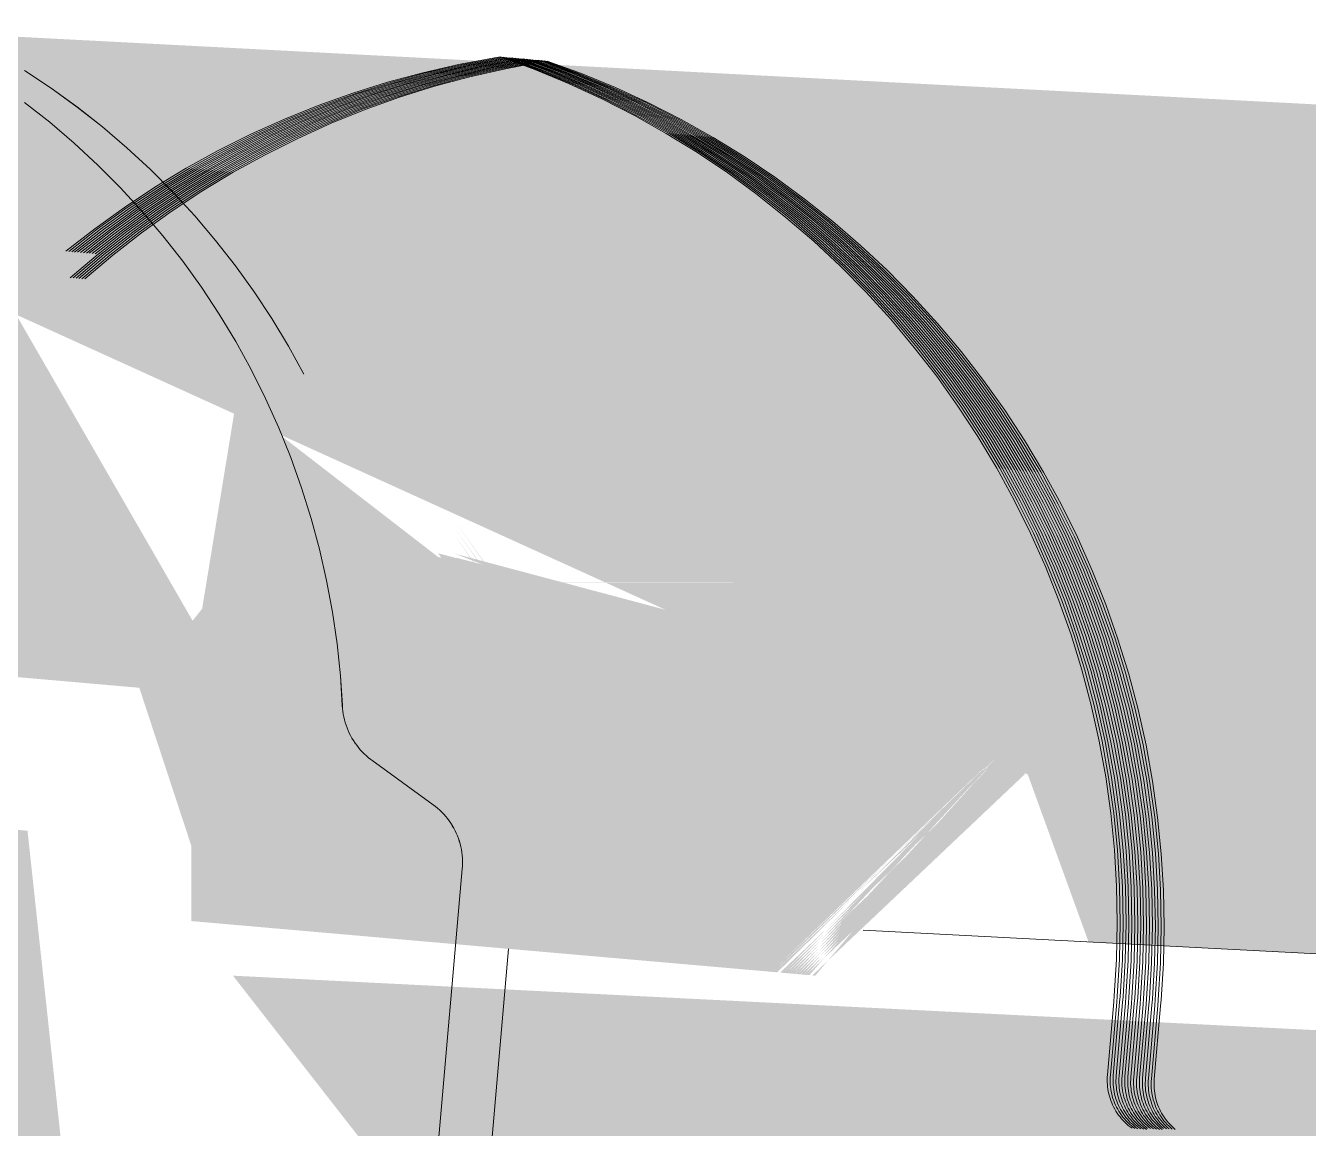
# Model space of a CAD drawing. Header units: metres. Extents: x -4613 to -4328, y -1 to 30.
# Drawn here: x -4548.60637 to -4548.58843, y 16.92278 to 16.9382 of the extents above; entities that cross this region are included whole.
import ezdxf

# ---------------------------------------------------------------- set-up
doc = ezdxf.new("R2010")
doc.units = ezdxf.units.M
for name, color, linetype, lineweight in [('A-GENM', 13, 'Continuous', 5), ('A-ROOF', 132, 'Continuous', 5), ('Q-SPCQ', 91, 'Continuous', 5)]:
    doc.layers.add(name, color=color, linetype=linetype, lineweight=lineweight)

# ---------------------------------------------------------------- blocks, each defined once
blk = doc.blocks.new('Static Line_Sayfa_Metal Deck_Pan Mount - Up to 15 _ pitch - Max 2 Users-1845874-SOUTH WEST')
at = {"layer": 'Q-SPCQ'}
for points in [[(-4548.603426, 16.928819), (-4548.606685, 16.934469), (-4548.612421, 16.936587), (-4548.613027, 16.929659), (-4548.606685, 16.929104)], [(-4548.595979, 16.924969), (-4548.592155, 16.928588), (-4548.600602, 16.930768), (-4548.603426, 16.932949), (-4548.603902, 16.930043), (-4548.604781, 16.928937), (-4548.604055, 16.926733), (-4548.604055, 16.925675), (-4548.599494, 16.925276)], [(-4548.595938, 16.924965), (-4548.592155, 16.928594), (-4548.600602, 16.930819), (-4548.600328, 16.930447), (-4548.593011, 16.927779), (-4548.595979, 16.924969)], [(-4548.595693, 16.924944), (-4548.592155, 16.928628), (-4548.600368, 16.930813), (-4548.598353, 16.930032), (-4548.592765, 16.927757), (-4548.595734, 16.924947)], [(-4548.595734, 16.924947), (-4548.592155, 16.928623), (-4548.600368, 16.930762), (-4548.598394, 16.930036), (-4548.592806, 16.927761), (-4548.595775, 16.924951)], [(-4548.595775, 16.924951), (-4548.592155, 16.928617), (-4548.600368, 16.930711), (-4548.598435, 16.930039), (-4548.592847, 16.927764), (-4548.595816, 16.924954)], [(-4548.592155, 16.928461), (-4548.600368, 16.93066), (-4548.598476, 16.930043), (-4548.592114, 16.9285)], [(-4548.595856, 16.924958), (-4548.592155, 16.928605), (-4548.600368, 16.930609), (-4548.600246, 16.930439), (-4548.592929, 16.927771), (-4548.595897, 16.924962)], [(-4548.595897, 16.924962), (-4548.592155, 16.9286), (-4548.600368, 16.930558), (-4548.600287, 16.930443), (-4548.59297, 16.927775), (-4548.595938, 16.924965)], [(-4548.595447, 16.924922), (-4548.592155, 16.928663), (-4548.592519, 16.927736), (-4548.595488, 16.924926)], [(-4548.595652, 16.92494), (-4548.592155, 16.928634), (-4548.592724, 16.927754), (-4548.595693, 16.924944)], [(-4548.595611, 16.924936), (-4548.592155, 16.92864), (-4548.592683, 16.92775), (-4548.595652, 16.92494)], [(-4548.59557, 16.924933), (-4548.592155, 16.928646), (-4548.592642, 16.927746), (-4548.595611, 16.924936)], [(-4548.595529, 16.924929), (-4548.592155, 16.928651), (-4548.592601, 16.927743), (-4548.59557, 16.924933)]]:
    blk.add_hatch(color=256, dxfattribs=at).paths.add_polyline_path(points)
h = blk.add_hatch(color=256, dxfattribs=at)
h.paths.add_polyline_path([(-4548.599753, 16.930416), (-4548.600368, 16.931273), (-4548.599764, 16.930416)])
h.paths.add_polyline_path([(-4548.595324, 16.924911), (-4548.592155, 16.92868), (-4548.592396, 16.927725), (-4548.595365, 16.924915)])
h = blk.add_hatch(color=256, dxfattribs=at)
h.paths.add_polyline_path([(-4548.599835, 16.930424), (-4548.600368, 16.931171), (-4548.599849, 16.930427)])
h.paths.add_polyline_path([(-4548.595406, 16.924919), (-4548.592155, 16.928669), (-4548.592478, 16.927732), (-4548.595447, 16.924922)])
h = blk.add_hatch(color=256, dxfattribs=at)
h.paths.add_polyline_path([(-4548.595488, 16.924926), (-4548.592155, 16.928657), (-4548.59256, 16.927739), (-4548.595529, 16.924929)])
h.paths.add_polyline_path([(-4548.599917, 16.930434), (-4548.600368, 16.931069), (-4548.599936, 16.930441)])
h = blk.add_hatch(color=256, dxfattribs=at)
h.paths.add_polyline_path([(-4548.60507, 16.915141), (-4548.606345, 16.926938), (-4548.608634, 16.927138), (-4548.607359, 16.915341), (-4548.606685, 16.915282)])
h.paths.add_polyline_path([(-4548.611476, 16.915701), (-4548.610923, 16.927339), (-4548.613213, 16.927539), (-4548.614227, 16.915942)])
for p, q in [((-4548.60067, 16.927302), (-4548.601529, 16.927926)), ((-4548.60067, 16.927302), (-4548.601529, 16.927926)), ((-4548.601277, 16.914809), (-4548.600262, 16.926406)), ((-4548.601276, 16.914809), (-4548.600262, 16.926406)), ((-4548.599892, 16.922134), (-4548.599617, 16.925287)), ((-4548.599892, 16.922134), (-4548.599616, 16.925287)), ((-4548.591237, 16.923523), (-4548.591148, 16.924546)), ((-4548.591196, 16.923519), (-4548.591107, 16.924542)), ((-4548.591155, 16.923516), (-4548.591066, 16.924539)), ((-4548.591114, 16.923512), (-4548.591025, 16.924535)), ((-4548.591073, 16.923508), (-4548.590984, 16.924532)), ((-4548.591032, 16.923505), (-4548.590943, 16.924528)), ((-4548.590991, 16.923501), (-4548.590902, 16.924524)), ((-4548.59095, 16.923498), (-4548.590861, 16.924521)), ((-4548.590909, 16.923494), (-4548.59082, 16.924517)), ((-4548.590868, 16.92349), (-4548.590779, 16.924514)), ((-4548.590827, 16.923487), (-4548.590738, 16.92451)), ((-4548.590786, 16.923483), (-4548.590697, 16.924507)), ((-4548.590745, 16.92348), (-4548.590656, 16.924503)), ((-4548.590704, 16.923476), (-4548.590615, 16.924499)), ((-4548.590663, 16.923473), (-4548.590574, 16.924496)), ((-4548.590622, 16.923469), (-4548.590533, 16.924492)), ((-4548.590581, 16.923465), (-4548.590492, 16.924489))]:
    blk.add_line(p, q, dxfattribs=at)
at = {"layer": 'Q-SPCQ', "flags": 128}
for points in [[(-4548.606386, 16.937124), (-4548.606033, 16.936846), (-4548.605692, 16.936554), (-4548.605362, 16.936249), (-4548.605045, 16.935931), (-4548.604741, 16.9356), (-4548.604451, 16.935258), (-4548.604174, 16.934904), (-4548.603912, 16.934539), (-4548.603664, 16.934164), (-4548.603432, 16.93378), (-4548.603215, 16.933387), (-4548.603015, 16.932985), (-4548.60283, 16.932575), (-4548.602662, 16.932159), (-4548.602511, 16.931736), (-4548.602376, 16.931307), (-4548.602259, 16.930874), (-4548.60216, 16.930436), (-4548.602078, 16.929994), (-4548.602014, 16.92955), (-4548.601967, 16.929103), (-4548.60194, 16.928689)], [(-4548.606386, 16.937124), (-4548.606034, 16.936846), (-4548.605692, 16.936554), (-4548.605363, 16.936249), (-4548.605046, 16.935931), (-4548.604742, 16.9356), (-4548.604451, 16.935258), (-4548.604174, 16.934904), (-4548.603912, 16.934539), (-4548.603665, 16.934164), (-4548.603432, 16.93378), (-4548.603216, 16.933387), (-4548.603015, 16.932985), (-4548.60283, 16.932575), (-4548.602662, 16.932159), (-4548.602511, 16.931736), (-4548.602377, 16.931307), (-4548.60226, 16.930874), (-4548.60216, 16.930436), (-4548.602078, 16.929994), (-4548.602014, 16.92955), (-4548.601968, 16.929103), (-4548.601941, 16.928689)], [(-4548.606386, 16.937572), (-4548.606012, 16.937323), (-4548.605649, 16.937059), (-4548.605296, 16.936782), (-4548.604954, 16.93649), (-4548.604625, 16.936184), (-4548.604308, 16.935866), (-4548.604004, 16.935536), (-4548.603713, 16.935193), (-4548.603437, 16.934839), (-4548.603174, 16.934475), (-4548.602927, 16.9341), (-4548.602695, 16.933715), (-4548.602478, 16.933322)], [(-4548.606386, 16.937572), (-4548.606012, 16.937323), (-4548.605648, 16.937059), (-4548.605295, 16.936782), (-4548.604954, 16.93649), (-4548.604624, 16.936184), (-4548.604307, 16.935866), (-4548.604003, 16.935536), (-4548.603713, 16.935193), (-4548.603436, 16.934839), (-4548.603174, 16.934475), (-4548.602927, 16.9341), (-4548.602694, 16.933715), (-4548.602478, 16.933322)], [(-4548.605809, 16.935043), (-4548.605405, 16.935358), (-4548.60499, 16.935657), (-4548.604563, 16.935939), (-4548.604125, 16.936204), (-4548.603676, 16.936451), (-4548.603219, 16.93668), (-4548.602752, 16.93689), (-4548.602277, 16.937082), (-4548.601795, 16.937254), (-4548.601307, 16.937407), (-4548.600813, 16.93754), (-4548.600314, 16.937654), (-4548.599811, 16.937747), (-4548.599729, 16.93776)], [(-4548.605768, 16.93504), (-4548.605364, 16.935355), (-4548.604949, 16.935654), (-4548.604522, 16.935936), (-4548.604084, 16.9362), (-4548.603635, 16.936447), (-4548.603178, 16.936676), (-4548.602711, 16.936886), (-4548.602236, 16.937078), (-4548.601754, 16.93725), (-4548.601266, 16.937403), (-4548.600772, 16.937537), (-4548.600273, 16.93765), (-4548.59977, 16.937744), (-4548.599688, 16.937757)], [(-4548.605748, 16.934673), (-4548.605358, 16.935004), (-4548.604954, 16.935319), (-4548.604539, 16.935618), (-4548.604112, 16.9359), (-4548.603674, 16.936164), (-4548.603225, 16.936411), (-4548.602768, 16.93664), (-4548.602301, 16.936851), (-4548.601826, 16.937042), (-4548.601345, 16.937214), (-4548.600856, 16.937367), (-4548.600362, 16.937501), (-4548.599863, 16.937614), (-4548.59936, 16.937708), (-4548.599278, 16.937721)], [(-4548.605727, 16.935036), (-4548.605323, 16.935351), (-4548.604908, 16.93565), (-4548.604481, 16.935932), (-4548.604043, 16.936197), (-4548.603594, 16.936444), (-4548.603137, 16.936673), (-4548.60267, 16.936883), (-4548.602195, 16.937074), (-4548.601713, 16.937247), (-4548.601225, 16.9374), (-4548.600731, 16.937533), (-4548.600232, 16.937647), (-4548.599729, 16.93774), (-4548.599647, 16.937753)], [(-4548.605707, 16.934669), (-4548.605317, 16.935), (-4548.604913, 16.935315), (-4548.604498, 16.935614), (-4548.604071, 16.935896), (-4548.603633, 16.936161), (-4548.603184, 16.936408), (-4548.602727, 16.936637), (-4548.60226, 16.936847), (-4548.601785, 16.937039), (-4548.601304, 16.937211), (-4548.600815, 16.937364), (-4548.600321, 16.937497), (-4548.599822, 16.937611), (-4548.599319, 16.937704), (-4548.599237, 16.937717)], [(-4548.605686, 16.935032), (-4548.605282, 16.935348), (-4548.604867, 16.935646), (-4548.60444, 16.935928), (-4548.604002, 16.936193), (-4548.603553, 16.93644), (-4548.603096, 16.936669), (-4548.602629, 16.936879), (-4548.602154, 16.937071), (-4548.601672, 16.937243), (-4548.601184, 16.937396), (-4548.60069, 16.937529), (-4548.600191, 16.937643), (-4548.599688, 16.937736), (-4548.599606, 16.93775)], [(-4548.605666, 16.934665), (-4548.605276, 16.934997), (-4548.604872, 16.935312), (-4548.604457, 16.935611), (-4548.60403, 16.935893), (-4548.603592, 16.936157), (-4548.603143, 16.936404), (-4548.602686, 16.936633), (-4548.602219, 16.936843), (-4548.601744, 16.937035), (-4548.601263, 16.937207), (-4548.600774, 16.93736), (-4548.60028, 16.937494), (-4548.599781, 16.937607), (-4548.599278, 16.9377), (-4548.599196, 16.937714)], [(-4548.605645, 16.935029), (-4548.605241, 16.935344), (-4548.604826, 16.935643), (-4548.604399, 16.935925), (-4548.603961, 16.93619), (-4548.603512, 16.936437), (-4548.603055, 16.936665), (-4548.602588, 16.936876), (-4548.602113, 16.937067), (-4548.601631, 16.93724), (-4548.601143, 16.937393), (-4548.600649, 16.937526), (-4548.60015, 16.937639), (-4548.599647, 16.937733), (-4548.599565, 16.937746)], [(-4548.605625, 16.934662), (-4548.605235, 16.934993), (-4548.604831, 16.935308), (-4548.604416, 16.935607), (-4548.603989, 16.935889), (-4548.603551, 16.936154), (-4548.603103, 16.936401), (-4548.602645, 16.936629), (-4548.602178, 16.93684), (-4548.601703, 16.937031), (-4548.601222, 16.937204), (-4548.600733, 16.937357), (-4548.600239, 16.93749), (-4548.59974, 16.937603), (-4548.599237, 16.937697), (-4548.599155, 16.93771)], [(-4548.605604, 16.935025), (-4548.6052, 16.93534), (-4548.604785, 16.935639), (-4548.604358, 16.935921), (-4548.60392, 16.936186), (-4548.603471, 16.936433), (-4548.603014, 16.936662), (-4548.602547, 16.936872), (-4548.602072, 16.937064), (-4548.60159, 16.937236), (-4548.601102, 16.937389), (-4548.600608, 16.937522), (-4548.600109, 16.937636), (-4548.599606, 16.937729), (-4548.599524, 16.937742)], [(-4548.605584, 16.934658), (-4548.605194, 16.934989), (-4548.60479, 16.935305), (-4548.604375, 16.935603), (-4548.603948, 16.935885), (-4548.60351, 16.93615), (-4548.603062, 16.936397), (-4548.602604, 16.936626), (-4548.602137, 16.936836), (-4548.601662, 16.937028), (-4548.601181, 16.9372), (-4548.600692, 16.937353), (-4548.600198, 16.937486), (-4548.599699, 16.9376), (-4548.599196, 16.937693), (-4548.599114, 16.937706)], [(-4548.605563, 16.935022), (-4548.605159, 16.935337), (-4548.604744, 16.935636), (-4548.604317, 16.935918), (-4548.603879, 16.936182), (-4548.60343, 16.936429), (-4548.602973, 16.936658), (-4548.602506, 16.936869), (-4548.602031, 16.93706), (-4548.601549, 16.937232), (-4548.601061, 16.937385), (-4548.600567, 16.937519), (-4548.600068, 16.937632), (-4548.599565, 16.937726), (-4548.599483, 16.937739)], [(-4548.605543, 16.934655), (-4548.605153, 16.934986), (-4548.604749, 16.935301), (-4548.604334, 16.9356), (-4548.603907, 16.935882), (-4548.603469, 16.936147), (-4548.603021, 16.936393), (-4548.602563, 16.936622), (-4548.602096, 16.936833), (-4548.601622, 16.937024), (-4548.60114, 16.937197), (-4548.600651, 16.93735), (-4548.600157, 16.937483), (-4548.599658, 16.937596), (-4548.599155, 16.93769), (-4548.599073, 16.937703)], [(-4548.605522, 16.935018), (-4548.605118, 16.935333), (-4548.604703, 16.935632), (-4548.604276, 16.935914), (-4548.603838, 16.936179), (-4548.603389, 16.936426), (-4548.602932, 16.936655), (-4548.602465, 16.936865), (-4548.60199, 16.937056), (-4548.601508, 16.937229), (-4548.60102, 16.937382), (-4548.600526, 16.937515), (-4548.600027, 16.937629), (-4548.599524, 16.937722), (-4548.599442, 16.937735)], [(-4548.605481, 16.935014), (-4548.605077, 16.93533), (-4548.604662, 16.935629), (-4548.604235, 16.935911), (-4548.603797, 16.936175), (-4548.603348, 16.936422), (-4548.602891, 16.936651), (-4548.602424, 16.936861), (-4548.601949, 16.937053), (-4548.601467, 16.937225), (-4548.600979, 16.937378), (-4548.600485, 16.937512), (-4548.599986, 16.937625), (-4548.599483, 16.937718), (-4548.599401, 16.937732)], [(-4548.60544, 16.935011), (-4548.605036, 16.935326), (-4548.604621, 16.935625), (-4548.604194, 16.935907), (-4548.603756, 16.936172), (-4548.603307, 16.936419), (-4548.60285, 16.936647), (-4548.602383, 16.936858), (-4548.601908, 16.937049), (-4548.601427, 16.937222), (-4548.600938, 16.937375), (-4548.600444, 16.937508), (-4548.599945, 16.937621), (-4548.599442, 16.937715), (-4548.59936, 16.937728)], [(-4548.605399, 16.935007), (-4548.604995, 16.935323), (-4548.60458, 16.935621), (-4548.604153, 16.935903), (-4548.603715, 16.936168), (-4548.603266, 16.936415), (-4548.602809, 16.936644), (-4548.602342, 16.936854), (-4548.601867, 16.937046), (-4548.601386, 16.937218), (-4548.600897, 16.937371), (-4548.600403, 16.937504), (-4548.599904, 16.937618), (-4548.599401, 16.937711), (-4548.599319, 16.937724)], [(-4548.599729, 16.93776), (-4548.599249, 16.937584), (-4548.598775, 16.937389), (-4548.598311, 16.937175), (-4548.597855, 16.936942), (-4548.597408, 16.936691), (-4548.596972, 16.936423), (-4548.596548, 16.936138), (-4548.596135, 16.935836), (-4548.595734, 16.935517), (-4548.595346, 16.935183), (-4548.594972, 16.934833), (-4548.594613, 16.934469), (-4548.594268, 16.934091), (-4548.593939, 16.933699), (-4548.593625, 16.933295), (-4548.593328, 16.932878), (-4548.593048, 16.93245), (-4548.592785, 16.93201), (-4548.59254, 16.931561), (-4548.592313, 16.931102), (-4548.592105, 16.930635), (-4548.591916, 16.930159), (-4548.591745, 16.929677), (-4548.591594, 16.929187), (-4548.591463, 16.928693), (-4548.591352, 16.928193), (-4548.591261, 16.92769), (-4548.59119, 16.927183), (-4548.591139, 16.926673), (-4548.591109, 16.926163), (-4548.591099, 16.925651), (-4548.59111, 16.925139), (-4548.591141, 16.924628), (-4548.591148, 16.924546)], [(-4548.599688, 16.937757), (-4548.599208, 16.93758), (-4548.598735, 16.937385), (-4548.59827, 16.937171), (-4548.597814, 16.936938), (-4548.597367, 16.936688), (-4548.596932, 16.93642), (-4548.596507, 16.936134), (-4548.596094, 16.935832), (-4548.595693, 16.935514), (-4548.595305, 16.935179), (-4548.594931, 16.93483), (-4548.594572, 16.934466), (-4548.594227, 16.934087), (-4548.593898, 16.933696), (-4548.593584, 16.933291), (-4548.593287, 16.932874), (-4548.593007, 16.932446), (-4548.592744, 16.932007), (-4548.592499, 16.931557), (-4548.592272, 16.931099), (-4548.592064, 16.930631), (-4548.591875, 16.930156), (-4548.591704, 16.929673), (-4548.591553, 16.929184), (-4548.591422, 16.928689), (-4548.591311, 16.92819), (-4548.59122, 16.927686), (-4548.591149, 16.927179), (-4548.591098, 16.92667), (-4548.591068, 16.926159), (-4548.591058, 16.925647), (-4548.591069, 16.925136), (-4548.5911, 16.924625), (-4548.591107, 16.924542)], [(-4548.599647, 16.937753), (-4548.599167, 16.937577), (-4548.598694, 16.937381), (-4548.598229, 16.937167), (-4548.597773, 16.936935), (-4548.597326, 16.936684), (-4548.596891, 16.936416), (-4548.596466, 16.936131), (-4548.596053, 16.935828), (-4548.595652, 16.93551), (-4548.595264, 16.935176), (-4548.59489, 16.934826), (-4548.594531, 16.934462), (-4548.594186, 16.934084), (-4548.593857, 16.933692), (-4548.593543, 16.933288), (-4548.593246, 16.932871), (-4548.592966, 16.932442), (-4548.592703, 16.932003), (-4548.592458, 16.931554), (-4548.592231, 16.931095), (-4548.592023, 16.930628), (-4548.591834, 16.930152), (-4548.591663, 16.929669), (-4548.591512, 16.92918), (-4548.591381, 16.928686), (-4548.59127, 16.928186), (-4548.591179, 16.927682), (-4548.591108, 16.927176), (-4548.591057, 16.926666), (-4548.591027, 16.926155), (-4548.591017, 16.925644), (-4548.591028, 16.925132), (-4548.591059, 16.924621), (-4548.591066, 16.924539)], [(-4548.599606, 16.93775), (-4548.599126, 16.937573), (-4548.598653, 16.937378), (-4548.598188, 16.937164), (-4548.597732, 16.936931), (-4548.597285, 16.936681), (-4548.59685, 16.936412), (-4548.596425, 16.936127), (-4548.596012, 16.935825), (-4548.595611, 16.935506), (-4548.595223, 16.935172), (-4548.594849, 16.934823), (-4548.59449, 16.934458), (-4548.594145, 16.93408), (-4548.593816, 16.933689), (-4548.593502, 16.933284), (-4548.593205, 16.932867), (-4548.592925, 16.932439), (-4548.592662, 16.932), (-4548.592417, 16.93155), (-4548.59219, 16.931091), (-4548.591982, 16.930624), (-4548.591793, 16.930148), (-4548.591622, 16.929666), (-4548.591471, 16.929177), (-4548.59134, 16.928682), (-4548.591229, 16.928182), (-4548.591138, 16.927679), (-4548.591067, 16.927172), (-4548.591016, 16.926663), (-4548.590986, 16.926152), (-4548.590976, 16.92564), (-4548.590987, 16.925128), (-4548.591018, 16.924617), (-4548.591025, 16.924535)], [(-4548.599565, 16.937746), (-4548.599085, 16.93757), (-4548.598612, 16.937374), (-4548.598147, 16.93716), (-4548.597691, 16.936928), (-4548.597244, 16.936677), (-4548.596809, 16.936409), (-4548.596384, 16.936123), (-4548.595971, 16.935821), (-4548.59557, 16.935503), (-4548.595182, 16.935169), (-4548.594808, 16.934819), (-4548.594449, 16.934455), (-4548.594104, 16.934077), (-4548.593775, 16.933685), (-4548.593461, 16.93328), (-4548.593164, 16.932864), (-4548.592884, 16.932435), (-4548.592621, 16.931996), (-4548.592376, 16.931547), (-4548.592149, 16.931088), (-4548.591941, 16.93062), (-4548.591752, 16.930145), (-4548.591581, 16.929662), (-4548.59143, 16.929173), (-4548.591299, 16.928678), (-4548.591188, 16.928179), (-4548.591097, 16.927675), (-4548.591026, 16.927168), (-4548.590975, 16.926659), (-4548.590945, 16.926148), (-4548.590935, 16.925636), (-4548.590946, 16.925125), (-4548.590977, 16.924614), (-4548.590984, 16.924532)], [(-4548.599524, 16.937742), (-4548.599044, 16.937566), (-4548.598571, 16.937371), (-4548.598106, 16.937157), (-4548.59765, 16.936924), (-4548.597203, 16.936674), (-4548.596768, 16.936405), (-4548.596343, 16.93612), (-4548.59593, 16.935818), (-4548.595529, 16.935499), (-4548.595141, 16.935165), (-4548.594767, 16.934815), (-4548.594408, 16.934451), (-4548.594063, 16.934073), (-4548.593734, 16.933681), (-4548.59342, 16.933277), (-4548.593123, 16.93286), (-4548.592843, 16.932432), (-4548.59258, 16.931992), (-4548.592335, 16.931543), (-4548.592108, 16.931084), (-4548.5919, 16.930617), (-4548.591711, 16.930141), (-4548.59154, 16.929659), (-4548.591389, 16.92917), (-4548.591258, 16.928675), (-4548.591147, 16.928175), (-4548.591056, 16.927672), (-4548.590985, 16.927165), (-4548.590934, 16.926656), (-4548.590904, 16.926145), (-4548.590894, 16.925633), (-4548.590905, 16.925121), (-4548.590936, 16.92461), (-4548.590943, 16.924528)], [(-4548.599483, 16.937739), (-4548.599003, 16.937562), (-4548.59853, 16.937367), (-4548.598065, 16.937153), (-4548.597609, 16.936921), (-4548.597162, 16.93667), (-4548.596727, 16.936402), (-4548.596302, 16.936116), (-4548.595889, 16.935814), (-4548.595488, 16.935496), (-4548.5951, 16.935161), (-4548.594726, 16.934812), (-4548.594367, 16.934448), (-4548.594022, 16.934069), (-4548.593693, 16.933678), (-4548.593379, 16.933273), (-4548.593082, 16.932856), (-4548.592802, 16.932428), (-4548.592539, 16.931989), (-4548.592294, 16.931539), (-4548.592067, 16.931081), (-4548.591859, 16.930613), (-4548.59167, 16.930138), (-4548.591499, 16.929655), (-4548.591348, 16.929166), (-4548.591217, 16.928671), (-4548.591106, 16.928172), (-4548.591015, 16.927668), (-4548.590944, 16.927161), (-4548.590893, 16.926652), (-4548.590863, 16.926141), (-4548.590853, 16.925629), (-4548.590864, 16.925118), (-4548.590895, 16.924607), (-4548.590902, 16.924524)], [(-4548.599442, 16.937735), (-4548.598962, 16.937559), (-4548.598489, 16.937364), (-4548.598024, 16.937149), (-4548.597568, 16.936917), (-4548.597121, 16.936666), (-4548.596686, 16.936398), (-4548.596261, 16.936113), (-4548.595848, 16.93581), (-4548.595447, 16.935492), (-4548.595059, 16.935158), (-4548.594685, 16.934808), (-4548.594326, 16.934444), (-4548.593981, 16.934066), (-4548.593652, 16.933674), (-4548.593338, 16.93327), (-4548.593041, 16.932853), (-4548.592761, 16.932424), (-4548.592498, 16.931985), (-4548.592253, 16.931536), (-4548.592026, 16.931077), (-4548.591818, 16.93061), (-4548.591629, 16.930134), (-4548.591458, 16.929651), (-4548.591307, 16.929162), (-4548.591176, 16.928668), (-4548.591065, 16.928168), (-4548.590974, 16.927664), (-4548.590903, 16.927158), (-4548.590852, 16.926648), (-4548.590822, 16.926137), (-4548.590812, 16.925626), (-4548.590823, 16.925114), (-4548.590854, 16.924603), (-4548.590861, 16.924521)], [(-4548.599401, 16.937732), (-4548.598921, 16.937555), (-4548.598448, 16.93736), (-4548.597983, 16.937146), (-4548.597527, 16.936913), (-4548.59708, 16.936663), (-4548.596645, 16.936395), (-4548.59622, 16.936109), (-4548.595807, 16.935807), (-4548.595406, 16.935488), (-4548.595018, 16.935154), (-4548.594645, 16.934805), (-4548.594285, 16.934441), (-4548.59394, 16.934062), (-4548.593611, 16.933671), (-4548.593297, 16.933266), (-4548.593, 16.932849), (-4548.59272, 16.932421), (-4548.592457, 16.931982), (-4548.592212, 16.931532), (-4548.591985, 16.931074), (-4548.591777, 16.930606), (-4548.591588, 16.930131), (-4548.591417, 16.929648), (-4548.591266, 16.929159), (-4548.591135, 16.928664), (-4548.591024, 16.928165), (-4548.590933, 16.927661), (-4548.590862, 16.927154), (-4548.590811, 16.926645), (-4548.590781, 16.926134), (-4548.590771, 16.925622), (-4548.590782, 16.92511), (-4548.590813, 16.9246), (-4548.59082, 16.924517)], [(-4548.59936, 16.937728), (-4548.59888, 16.937552), (-4548.598407, 16.937356), (-4548.597942, 16.937142), (-4548.597486, 16.93691), (-4548.59704, 16.936659), (-4548.596604, 16.936391), (-4548.596179, 16.936106), (-4548.595766, 16.935803), (-4548.595365, 16.935485), (-4548.594977, 16.935151), (-4548.594604, 16.934801), (-4548.594244, 16.934437), (-4548.593899, 16.934059), (-4548.59357, 16.933667), (-4548.593256, 16.933262), (-4548.592959, 16.932846), (-4548.592679, 16.932417), (-4548.592416, 16.931978), (-4548.592171, 16.931529), (-4548.591944, 16.93107), (-4548.591736, 16.930602), (-4548.591547, 16.930127), (-4548.591376, 16.929644), (-4548.591225, 16.929155), (-4548.591094, 16.928661), (-4548.590983, 16.928161), (-4548.590892, 16.927657), (-4548.590821, 16.92715), (-4548.59077, 16.926641), (-4548.59074, 16.92613), (-4548.59073, 16.925619), (-4548.590741, 16.925107), (-4548.590772, 16.924596), (-4548.590779, 16.924514)], [(-4548.599319, 16.937724), (-4548.598839, 16.937548), (-4548.598366, 16.937353), (-4548.597901, 16.937139), (-4548.597445, 16.936906), (-4548.596999, 16.936656), (-4548.596563, 16.936387), (-4548.596138, 16.936102), (-4548.595725, 16.9358), (-4548.595324, 16.935481), (-4548.594936, 16.935147), (-4548.594563, 16.934798), (-4548.594203, 16.934433), (-4548.593858, 16.934055), (-4548.593529, 16.933663), (-4548.593215, 16.933259), (-4548.592918, 16.932842), (-4548.592638, 16.932414), (-4548.592375, 16.931974), (-4548.59213, 16.931525), (-4548.591903, 16.931066), (-4548.591695, 16.930599), (-4548.591506, 16.930123), (-4548.591335, 16.929641), (-4548.591184, 16.929152), (-4548.591053, 16.928657), (-4548.590942, 16.928157), (-4548.590851, 16.927654), (-4548.59078, 16.927147), (-4548.590729, 16.926638), (-4548.590699, 16.926127), (-4548.590689, 16.925615), (-4548.5907, 16.925103), (-4548.590731, 16.924592), (-4548.590738, 16.92451)], [(-4548.599278, 16.937721), (-4548.598798, 16.937545), (-4548.598325, 16.937349), (-4548.59786, 16.937135), (-4548.597404, 16.936903), (-4548.596958, 16.936652), (-4548.596522, 16.936384), (-4548.596097, 16.936098), (-4548.595684, 16.935796), (-4548.595283, 16.935478), (-4548.594895, 16.935143), (-4548.594522, 16.934794), (-4548.594162, 16.93443), (-4548.593817, 16.934052), (-4548.593488, 16.93366), (-4548.593174, 16.933255), (-4548.592877, 16.932838), (-4548.592597, 16.93241), (-4548.592334, 16.931971), (-4548.592089, 16.931522), (-4548.591862, 16.931063), (-4548.591654, 16.930595), (-4548.591465, 16.93012), (-4548.591294, 16.929637), (-4548.591143, 16.929148), (-4548.591012, 16.928653), (-4548.590901, 16.928154), (-4548.59081, 16.92765), (-4548.590739, 16.927143), (-4548.590688, 16.926634), (-4548.590658, 16.926123), (-4548.590648, 16.925611), (-4548.590659, 16.9251), (-4548.59069, 16.924589), (-4548.590697, 16.924507)], [(-4548.599237, 16.937717), (-4548.598757, 16.937541), (-4548.598284, 16.937346), (-4548.597819, 16.937132), (-4548.597363, 16.936899), (-4548.596917, 16.936648), (-4548.596481, 16.93638), (-4548.596056, 16.936095), (-4548.595643, 16.935793), (-4548.595242, 16.935474), (-4548.594854, 16.93514), (-4548.594481, 16.93479), (-4548.594121, 16.934426), (-4548.593776, 16.934048), (-4548.593447, 16.933656), (-4548.593133, 16.933252), (-4548.592836, 16.932835), (-4548.592556, 16.932407), (-4548.592293, 16.931967), (-4548.592048, 16.931518), (-4548.591821, 16.931059), (-4548.591613, 16.930592), (-4548.591424, 16.930116), (-4548.591253, 16.929634), (-4548.591103, 16.929144), (-4548.590971, 16.92865), (-4548.59086, 16.92815), (-4548.590769, 16.927647), (-4548.590698, 16.92714), (-4548.590647, 16.92663), (-4548.590617, 16.926119), (-4548.590607, 16.925608), (-4548.590618, 16.925096), (-4548.590649, 16.924585), (-4548.590656, 16.924503)], [(-4548.599196, 16.937714), (-4548.598716, 16.937537), (-4548.598243, 16.937342), (-4548.597778, 16.937128), (-4548.597322, 16.936895), (-4548.596876, 16.936645), (-4548.59644, 16.936377), (-4548.596015, 16.936091), (-4548.595602, 16.935789), (-4548.595201, 16.93547), (-4548.594813, 16.935136), (-4548.59444, 16.934787), (-4548.59408, 16.934423), (-4548.593735, 16.934044), (-4548.593406, 16.933653), (-4548.593092, 16.933248), (-4548.592795, 16.932831), (-4548.592515, 16.932403), (-4548.592252, 16.931964), (-4548.592007, 16.931514), (-4548.59178, 16.931056), (-4548.591572, 16.930588), (-4548.591383, 16.930113), (-4548.591212, 16.92963), (-4548.591062, 16.929141), (-4548.59093, 16.928646), (-4548.590819, 16.928147), (-4548.590728, 16.927643), (-4548.590657, 16.927136), (-4548.590606, 16.926627), (-4548.590576, 16.926116), (-4548.590566, 16.925604), (-4548.590577, 16.925092), (-4548.590608, 16.924582), (-4548.590615, 16.924499)], [(-4548.599155, 16.93771), (-4548.598675, 16.937534), (-4548.598202, 16.937338), (-4548.597737, 16.937124), (-4548.597281, 16.936892), (-4548.596835, 16.936641), (-4548.596399, 16.936373), (-4548.595974, 16.936088), (-4548.595561, 16.935785), (-4548.59516, 16.935467), (-4548.594773, 16.935133), (-4548.594399, 16.934783), (-4548.594039, 16.934419), (-4548.593694, 16.934041), (-4548.593365, 16.933649), (-4548.593051, 16.933244), (-4548.592754, 16.932828), (-4548.592474, 16.932399), (-4548.592211, 16.93196), (-4548.591966, 16.931511), (-4548.591739, 16.931052), (-4548.591531, 16.930584), (-4548.591342, 16.930109), (-4548.591171, 16.929626), (-4548.591021, 16.929137), (-4548.590889, 16.928643), (-4548.590778, 16.928143), (-4548.590687, 16.927639), (-4548.590616, 16.927133), (-4548.590565, 16.926623), (-4548.590535, 16.926112), (-4548.590525, 16.925601), (-4548.590536, 16.925089), (-4548.590567, 16.924578), (-4548.590574, 16.924496)], [(-4548.599114, 16.937706), (-4548.598634, 16.93753), (-4548.598161, 16.937335), (-4548.597696, 16.937121), (-4548.59724, 16.936888), (-4548.596794, 16.936638), (-4548.596358, 16.936369), (-4548.595933, 16.936084), (-4548.59552, 16.935782), (-4548.595119, 16.935463), (-4548.594732, 16.935129), (-4548.594358, 16.93478), (-4548.593998, 16.934415), (-4548.593653, 16.934037), (-4548.593324, 16.933645), (-4548.59301, 16.933241), (-4548.592713, 16.932824), (-4548.592433, 16.932396), (-4548.59217, 16.931957), (-4548.591925, 16.931507), (-4548.591698, 16.931048), (-4548.59149, 16.930581), (-4548.591301, 16.930105), (-4548.59113, 16.929623), (-4548.59098, 16.929134), (-4548.590848, 16.928639), (-4548.590737, 16.928139), (-4548.590646, 16.927636), (-4548.590575, 16.927129), (-4548.590524, 16.92662), (-4548.590494, 16.926109), (-4548.590484, 16.925597), (-4548.590495, 16.925085), (-4548.590526, 16.924574), (-4548.590533, 16.924492)], [(-4548.599073, 16.937703), (-4548.598593, 16.937527), (-4548.59812, 16.937331), (-4548.597655, 16.937117), (-4548.597199, 16.936885), (-4548.596753, 16.936634), (-4548.596317, 16.936366), (-4548.595892, 16.93608), (-4548.595479, 16.935778), (-4548.595078, 16.93546), (-4548.594691, 16.935125), (-4548.594317, 16.934776), (-4548.593957, 16.934412), (-4548.593612, 16.934034), (-4548.593283, 16.933642), (-4548.592969, 16.933237), (-4548.592672, 16.932821), (-4548.592392, 16.932392), (-4548.592129, 16.931953), (-4548.591884, 16.931504), (-4548.591657, 16.931045), (-4548.591449, 16.930577), (-4548.59126, 16.930102), (-4548.591089, 16.929619), (-4548.590939, 16.92913), (-4548.590807, 16.928635), (-4548.590696, 16.928136), (-4548.590605, 16.927632), (-4548.590534, 16.927125), (-4548.590483, 16.926616), (-4548.590453, 16.926105), (-4548.590443, 16.925593), (-4548.590454, 16.925082), (-4548.590485, 16.924571), (-4548.590492, 16.924489)], [(-4548.601941, 16.928689), (-4548.601938, 16.928649), (-4548.601934, 16.928609), (-4548.601928, 16.92857), (-4548.60192, 16.92853), (-4548.601911, 16.928491), (-4548.601901, 16.928453), (-4548.601889, 16.928415), (-4548.601875, 16.928377), (-4548.60186, 16.92834), (-4548.601844, 16.928303), (-4548.601826, 16.928268), (-4548.601806, 16.928233), (-4548.601785, 16.928199), (-4548.601763, 16.928165), (-4548.60174, 16.928133), (-4548.601715, 16.928101), (-4548.601689, 16.928071), (-4548.601662, 16.928042), (-4548.601634, 16.928013), (-4548.601604, 16.927986), (-4548.601574, 16.92796), (-4548.601542, 16.927936), (-4548.601529, 16.927926)], [(-4548.60194, 16.928689), (-4548.601938, 16.928649), (-4548.601933, 16.928609), (-4548.601927, 16.92857), (-4548.60192, 16.92853), (-4548.601911, 16.928491), (-4548.6019, 16.928453), (-4548.601888, 16.928415), (-4548.601875, 16.928377), (-4548.60186, 16.92834), (-4548.601843, 16.928303), (-4548.601825, 16.928268), (-4548.601806, 16.928233), (-4548.601785, 16.928199), (-4548.601763, 16.928165), (-4548.601739, 16.928133), (-4548.601715, 16.928101), (-4548.601689, 16.928071), (-4548.601662, 16.928042), (-4548.601633, 16.928013), (-4548.601604, 16.927986), (-4548.601573, 16.92796), (-4548.601542, 16.927936), (-4548.601529, 16.927926)], [(-4548.60067, 16.927302), (-4548.600638, 16.927278), (-4548.600607, 16.927253), (-4548.600577, 16.927226), (-4548.600549, 16.927198), (-4548.600521, 16.927169), (-4548.600495, 16.927139), (-4548.600469, 16.927108), (-4548.600445, 16.927076), (-4548.600423, 16.927043), (-4548.600401, 16.927009), (-4548.600381, 16.926975), (-4548.600363, 16.926939), (-4548.600346, 16.926903), (-4548.60033, 16.926866), (-4548.600316, 16.926829), (-4548.600303, 16.926791), (-4548.600292, 16.926753), (-4548.600282, 16.926714), (-4548.600274, 16.926675), (-4548.600268, 16.926635), (-4548.600263, 16.926595), (-4548.60026, 16.926556), (-4548.600258, 16.926516), (-4548.600258, 16.926476), (-4548.600259, 16.926436), (-4548.600262, 16.926406)], [(-4548.60067, 16.927302), (-4548.600639, 16.927278), (-4548.600608, 16.927253), (-4548.600578, 16.927226), (-4548.600549, 16.927198), (-4548.600521, 16.927169), (-4548.600495, 16.927139), (-4548.60047, 16.927108), (-4548.600446, 16.927076), (-4548.600423, 16.927043), (-4548.600402, 16.927009), (-4548.600382, 16.926975), (-4548.600363, 16.926939), (-4548.600346, 16.926903), (-4548.60033, 16.926866), (-4548.600316, 16.926829), (-4548.600304, 16.926791), (-4548.600292, 16.926753), (-4548.600283, 16.926714), (-4548.600275, 16.926675), (-4548.600268, 16.926635), (-4548.600263, 16.926595), (-4548.60026, 16.926556), (-4548.600258, 16.926516), (-4548.600258, 16.926476), (-4548.60026, 16.926436), (-4548.600262, 16.926406)], [(-4548.591237, 16.923523), (-4548.591239, 16.92349), (-4548.59124, 16.923457), (-4548.59124, 16.923424), (-4548.591238, 16.923391), (-4548.591235, 16.923358), (-4548.591231, 16.923325), (-4548.591225, 16.923293), (-4548.591218, 16.92326), (-4548.59121, 16.923228), (-4548.5912, 16.923197), (-4548.591189, 16.923165), (-4548.591177, 16.923135), (-4548.591164, 16.923104), (-4548.59115, 16.923075), (-4548.591134, 16.923046), (-4548.591117, 16.923017), (-4548.591099, 16.922989), (-4548.59108, 16.922962), (-4548.59106, 16.922936), (-4548.591039, 16.922911), (-4548.591017, 16.922886), (-4548.590994, 16.922863), (-4548.59097, 16.92284), (-4548.590945, 16.922818), (-4548.590919, 16.922797), (-4548.590893, 16.922778)], [(-4548.591196, 16.923519), (-4548.591198, 16.923486), (-4548.591199, 16.923453), (-4548.591199, 16.92342), (-4548.591197, 16.923387), (-4548.591194, 16.923354), (-4548.59119, 16.923322), (-4548.591184, 16.923289), (-4548.591177, 16.923257), (-4548.591169, 16.923225), (-4548.591159, 16.923193), (-4548.591148, 16.923162), (-4548.591136, 16.923131), (-4548.591123, 16.923101), (-4548.591109, 16.923071), (-4548.591093, 16.923042), (-4548.591076, 16.923014), (-4548.591058, 16.922986), (-4548.591039, 16.922959), (-4548.591019, 16.922933), (-4548.590998, 16.922907), (-4548.590976, 16.922883), (-4548.590953, 16.922859), (-4548.590929, 16.922836), (-4548.590904, 16.922815), (-4548.590879, 16.922794), (-4548.590852, 16.922774)], [(-4548.591155, 16.923516), (-4548.591157, 16.923483), (-4548.591158, 16.92345), (-4548.591158, 16.923417), (-4548.591156, 16.923384), (-4548.591153, 16.923351), (-4548.591149, 16.923318), (-4548.591143, 16.923285), (-4548.591136, 16.923253), (-4548.591128, 16.923221), (-4548.591118, 16.92319), (-4548.591107, 16.923158), (-4548.591095, 16.923128), (-4548.591082, 16.923097), (-4548.591068, 16.923068), (-4548.591052, 16.923038), (-4548.591035, 16.92301), (-4548.591017, 16.922982), (-4548.590998, 16.922955), (-4548.590978, 16.922929), (-4548.590957, 16.922904), (-4548.590935, 16.922879), (-4548.590912, 16.922855), (-4548.590888, 16.922833), (-4548.590863, 16.922811), (-4548.590838, 16.92279), (-4548.590811, 16.922771)], [(-4548.591114, 16.923512), (-4548.591116, 16.923479), (-4548.591117, 16.923446), (-4548.591117, 16.923413), (-4548.591115, 16.92338), (-4548.591112, 16.923347), (-4548.591108, 16.923314), (-4548.591102, 16.923282), (-4548.591095, 16.92325), (-4548.591087, 16.923218), (-4548.591077, 16.923186), (-4548.591066, 16.923155), (-4548.591054, 16.923124), (-4548.591041, 16.923094), (-4548.591027, 16.923064), (-4548.591011, 16.923035), (-4548.590994, 16.923006), (-4548.590976, 16.922979), (-4548.590957, 16.922952), (-4548.590937, 16.922925), (-4548.590916, 16.9229), (-4548.590894, 16.922875), (-4548.590871, 16.922852), (-4548.590847, 16.922829), (-4548.590822, 16.922807), (-4548.590797, 16.922787), (-4548.59077, 16.922767)], [(-4548.591073, 16.923508), (-4548.591075, 16.923475), (-4548.591076, 16.923442), (-4548.591076, 16.923409), (-4548.591074, 16.923376), (-4548.591071, 16.923344), (-4548.591067, 16.923311), (-4548.591061, 16.923278), (-4548.591054, 16.923246), (-4548.591046, 16.923214), (-4548.591036, 16.923182), (-4548.591025, 16.923151), (-4548.591013, 16.92312), (-4548.591, 16.92309), (-4548.590986, 16.92306), (-4548.59097, 16.923031), (-4548.590953, 16.923003), (-4548.590935, 16.922975), (-4548.590916, 16.922948), (-4548.590896, 16.922922), (-4548.590875, 16.922896), (-4548.590853, 16.922872), (-4548.59083, 16.922848), (-4548.590806, 16.922825), (-4548.590781, 16.922804), (-4548.590756, 16.922783), (-4548.590729, 16.922763)], [(-4548.591032, 16.923505), (-4548.591034, 16.923472), (-4548.591035, 16.923439), (-4548.591035, 16.923406), (-4548.591033, 16.923373), (-4548.59103, 16.92334), (-4548.591026, 16.923307), (-4548.59102, 16.923275), (-4548.591013, 16.923242), (-4548.591005, 16.92321), (-4548.590995, 16.923179), (-4548.590984, 16.923148), (-4548.590972, 16.923117), (-4548.590959, 16.923087), (-4548.590945, 16.923057), (-4548.590929, 16.923028), (-4548.590912, 16.922999), (-4548.590894, 16.922971), (-4548.590875, 16.922944), (-4548.590855, 16.922918), (-4548.590834, 16.922893), (-4548.590812, 16.922868), (-4548.590789, 16.922845), (-4548.590765, 16.922822), (-4548.59074, 16.9228), (-4548.590715, 16.922779), (-4548.590688, 16.92276)], [(-4548.590991, 16.923501), (-4548.590993, 16.923468), (-4548.590994, 16.923435), (-4548.590994, 16.923402), (-4548.590992, 16.923369), (-4548.590989, 16.923336), (-4548.590985, 16.923304), (-4548.590979, 16.923271), (-4548.590972, 16.923239), (-4548.590964, 16.923207), (-4548.590954, 16.923175), (-4548.590943, 16.923144), (-4548.590931, 16.923113), (-4548.590918, 16.923083), (-4548.590904, 16.923053), (-4548.590888, 16.923024), (-4548.590871, 16.922996), (-4548.590853, 16.922968), (-4548.590834, 16.922941), (-4548.590814, 16.922915), (-4548.590793, 16.922889), (-4548.590771, 16.922865), (-4548.590748, 16.922841), (-4548.590724, 16.922818), (-4548.590699, 16.922797), (-4548.590674, 16.922776)], [(-4548.59095, 16.923498), (-4548.590952, 16.923465), (-4548.590953, 16.923432), (-4548.590953, 16.923399), (-4548.590951, 16.923366), (-4548.590948, 16.923333), (-4548.590944, 16.9233), (-4548.590938, 16.923267), (-4548.590931, 16.923235), (-4548.590923, 16.923203), (-4548.590913, 16.923172), (-4548.590902, 16.92314), (-4548.59089, 16.92311), (-4548.590877, 16.923079), (-4548.590863, 16.92305), (-4548.590847, 16.923021), (-4548.59083, 16.922992), (-4548.590812, 16.922964), (-4548.590793, 16.922937), (-4548.590773, 16.922911), (-4548.590752, 16.922886), (-4548.59073, 16.922861), (-4548.590707, 16.922837), (-4548.590683, 16.922815), (-4548.590658, 16.922793), (-4548.590633, 16.922772)], [(-4548.590909, 16.923494), (-4548.590911, 16.923461), (-4548.590912, 16.923428), (-4548.590912, 16.923395), (-4548.59091, 16.923362), (-4548.590907, 16.923329), (-4548.590903, 16.923296), (-4548.590897, 16.923264), (-4548.59089, 16.923232), (-4548.590882, 16.9232), (-4548.590872, 16.923168), (-4548.590862, 16.923137), (-4548.590849, 16.923106), (-4548.590836, 16.923076), (-4548.590822, 16.923046), (-4548.590806, 16.923017), (-4548.590789, 16.922989), (-4548.590771, 16.922961), (-4548.590752, 16.922934), (-4548.590732, 16.922907), (-4548.590711, 16.922882), (-4548.590689, 16.922858), (-4548.590666, 16.922834), (-4548.590642, 16.922811), (-4548.590617, 16.922789), (-4548.590592, 16.922769)], [(-4548.590868, 16.92349), (-4548.59087, 16.923458), (-4548.590871, 16.923424), (-4548.590871, 16.923391), (-4548.590869, 16.923358), (-4548.590866, 16.923326), (-4548.590862, 16.923293), (-4548.590856, 16.92326), (-4548.590849, 16.923228), (-4548.590841, 16.923196), (-4548.590831, 16.923164), (-4548.590821, 16.923133), (-4548.590808, 16.923102), (-4548.590795, 16.923072), (-4548.590781, 16.923042), (-4548.590765, 16.923013), (-4548.590748, 16.922985), (-4548.59073, 16.922957), (-4548.590711, 16.92293), (-4548.590691, 16.922904), (-4548.59067, 16.922878), (-4548.590648, 16.922854), (-4548.590625, 16.92283), (-4548.590601, 16.922808), (-4548.590576, 16.922786), (-4548.590551, 16.922765)], [(-4548.590827, 16.923487), (-4548.590829, 16.923454), (-4548.59083, 16.923421), (-4548.59083, 16.923388), (-4548.590828, 16.923355), (-4548.590825, 16.923322), (-4548.590821, 16.923289), (-4548.590815, 16.923257), (-4548.590808, 16.923224), (-4548.5908, 16.923192), (-4548.59079, 16.923161), (-4548.59078, 16.92313), (-4548.590768, 16.923099), (-4548.590754, 16.923069), (-4548.59074, 16.923039), (-4548.590724, 16.92301), (-4548.590707, 16.922981), (-4548.59069, 16.922954), (-4548.590671, 16.922927), (-4548.59065, 16.9229), (-4548.590629, 16.922875), (-4548.590607, 16.92285), (-4548.590584, 16.922827), (-4548.59056, 16.922804), (-4548.590535, 16.922782), (-4548.59051, 16.922762)], [(-4548.590786, 16.923483), (-4548.590788, 16.92345), (-4548.590789, 16.923417), (-4548.590789, 16.923384), (-4548.590787, 16.923351), (-4548.590784, 16.923318), (-4548.59078, 16.923286), (-4548.590774, 16.923253), (-4548.590767, 16.923221), (-4548.590759, 16.923189), (-4548.590749, 16.923157), (-4548.590739, 16.923126), (-4548.590727, 16.923095), (-4548.590713, 16.923065), (-4548.590699, 16.923035), (-4548.590683, 16.923006), (-4548.590666, 16.922978), (-4548.590649, 16.92295), (-4548.59063, 16.922923), (-4548.590609, 16.922897), (-4548.590588, 16.922871), (-4548.590566, 16.922847), (-4548.590543, 16.922823), (-4548.590519, 16.9228), (-4548.590494, 16.922779), (-4548.590469, 16.922758)], [(-4548.590745, 16.92348), (-4548.590747, 16.923447), (-4548.590748, 16.923414), (-4548.590748, 16.923381), (-4548.590746, 16.923348), (-4548.590743, 16.923315), (-4548.590739, 16.923282), (-4548.590733, 16.92325), (-4548.590726, 16.923217), (-4548.590718, 16.923185), (-4548.590708, 16.923154), (-4548.590698, 16.923122), (-4548.590686, 16.923092), (-4548.590672, 16.923061), (-4548.590658, 16.923032), (-4548.590642, 16.923003), (-4548.590625, 16.922974), (-4548.590608, 16.922946), (-4548.590589, 16.922919), (-4548.590568, 16.922893), (-4548.590547, 16.922868), (-4548.590525, 16.922843), (-4548.590502, 16.92282), (-4548.590478, 16.922797), (-4548.590453, 16.922775)], [(-4548.590704, 16.923476), (-4548.590706, 16.923443), (-4548.590707, 16.92341), (-4548.590707, 16.923377), (-4548.590705, 16.923344), (-4548.590702, 16.923311), (-4548.590698, 16.923278), (-4548.590692, 16.923246), (-4548.590685, 16.923214), (-4548.590677, 16.923182), (-4548.590667, 16.92315), (-4548.590657, 16.923119), (-4548.590645, 16.923088), (-4548.590631, 16.923058), (-4548.590617, 16.923028), (-4548.590601, 16.922999), (-4548.590584, 16.922971), (-4548.590567, 16.922943), (-4548.590548, 16.922916), (-4548.590527, 16.92289), (-4548.590506, 16.922864), (-4548.590484, 16.92284), (-4548.590461, 16.922816), (-4548.590437, 16.922793), (-4548.590412, 16.922771)], [(-4548.590663, 16.923473), (-4548.590666, 16.92344), (-4548.590666, 16.923407), (-4548.590666, 16.923374), (-4548.590664, 16.923341), (-4548.590661, 16.923308), (-4548.590657, 16.923275), (-4548.590651, 16.923242), (-4548.590644, 16.92321), (-4548.590636, 16.923178), (-4548.590626, 16.923146), (-4548.590616, 16.923115), (-4548.590604, 16.923084), (-4548.59059, 16.923054), (-4548.590576, 16.923025), (-4548.59056, 16.922995), (-4548.590543, 16.922967), (-4548.590526, 16.922939), (-4548.590507, 16.922912), (-4548.590486, 16.922886), (-4548.590465, 16.922861), (-4548.590443, 16.922836), (-4548.59042, 16.922812), (-4548.590396, 16.92279), (-4548.590371, 16.922768)], [(-4548.590622, 16.923469), (-4548.590625, 16.923436), (-4548.590625, 16.923403), (-4548.590625, 16.92337), (-4548.590623, 16.923337), (-4548.59062, 16.923304), (-4548.590616, 16.923271), (-4548.59061, 16.923239), (-4548.590603, 16.923207), (-4548.590595, 16.923175), (-4548.590585, 16.923143), (-4548.590575, 16.923112), (-4548.590563, 16.923081), (-4548.590549, 16.923051), (-4548.590535, 16.923021), (-4548.590519, 16.922992), (-4548.590502, 16.922963), (-4548.590485, 16.922936), (-4548.590466, 16.922909), (-4548.590446, 16.922882), (-4548.590424, 16.922857), (-4548.590402, 16.922832), (-4548.590379, 16.922809), (-4548.590355, 16.922786), (-4548.59033, 16.922764)], [(-4548.590581, 16.923465), (-4548.590584, 16.923432), (-4548.590584, 16.923399), (-4548.590584, 16.923366), (-4548.590582, 16.923333), (-4548.590579, 16.9233), (-4548.590575, 16.923268), (-4548.590569, 16.923235), (-4548.590562, 16.923203), (-4548.590554, 16.923171), (-4548.590544, 16.923139), (-4548.590534, 16.923108), (-4548.590522, 16.923077), (-4548.590508, 16.923047), (-4548.590494, 16.923017), (-4548.590478, 16.922988), (-4548.590461, 16.92296), (-4548.590444, 16.922932), (-4548.590425, 16.922905), (-4548.590405, 16.922879), (-4548.590383, 16.922853), (-4548.590361, 16.922829), (-4548.590338, 16.922805), (-4548.590314, 16.922782), (-4548.590289, 16.922761)]]:
    blk.add_lwpolyline(points, dxfattribs=at)
blk = doc.blocks.new('Roof Gutters3 - Roof Gutters-1885272-SOUTH WEST')
at = {"layer": 'A-ROOF'}
h = blk.add_hatch(color=256, dxfattribs=at)
h.paths.add_polyline_path([(-4548.599494, 16.922217), (-4548.599494, 16.922224), (-4548.593457, 16.922217)])
h.paths.add_polyline_path([(-4548.599494, 16.922203), (-4548.599494, 16.92221), (-4548.593457, 16.922203)])
h.paths.add_polyline_path([(-4548.599494, 16.922189), (-4548.599494, 16.922196), (-4548.593457, 16.922189)])
h.paths.add_polyline_path([(-4547.055758, 16.81311), (-4548.031323, 16.896136), (-4548.603471, 16.924911), (-4548.601406, 16.922267), (-4548.58889, 16.919283), (-4548.588585, 16.911843), (-4548.586479, 16.909559), (-4548.585108, 16.908463), (-4548.502088, 16.898883), (-4548.502029, 16.893842), (-4548.378336, 16.88302), (-4547.110745, 16.816017)])
h.paths.add_polyline_path([(-4548.70242, 16.911374), (-4548.699925, 16.917321), (-4548.636503, 16.913758), (-4548.636579, 16.916825), (-4548.623287, 16.917859), (-4548.623385, 16.927046), (-4548.637543, 16.927785), (-4548.639826, 16.921193), (-4548.643114, 16.921481), (-4548.643114, 16.928076), (-4549.263594, 16.96047), (-4548.705513, 16.911644)])
h.paths.add_polyline_path([(-4548.705595, 16.914797), (-4548.705513, 16.914804), (-4548.705554, 16.914797)])
h.paths.add_polyline_path([(-4548.657028, 16.91503), (-4548.657028, 16.915037), (-4548.649837, 16.91503)])
h.paths.add_polyline_path([(-4548.657028, 16.915044), (-4548.657028, 16.915052), (-4548.649837, 16.915044)])
h.paths.add_polyline_path([(-4548.657028, 16.915198), (-4548.657028, 16.915205), (-4548.649837, 16.915198)])
h.paths.add_polyline_path([(-4548.649837, 16.915213), (-4548.649837, 16.91522), (-4548.642647, 16.915213)])
h.paths.add_polyline_path([(-4548.649837, 16.915227), (-4548.649837, 16.915234), (-4548.642647, 16.915227)])
h.paths.add_polyline_path([(-4548.657028, 16.915227), (-4548.657028, 16.915234), (-4548.649837, 16.915227)])
h.paths.add_polyline_path([(-4548.649837, 16.915343), (-4548.649837, 16.91535), (-4548.642647, 16.915343)])
h.paths.add_polyline_path([(-4548.657028, 16.915343), (-4548.657028, 16.91535), (-4548.649837, 16.915343)])
h.paths.add_polyline_path([(-4548.649837, 16.915372), (-4548.649837, 16.915379), (-4548.642647, 16.915372)])
h.paths.add_polyline_path([(-4548.657028, 16.915372), (-4548.657028, 16.915379), (-4548.649837, 16.915372)])
h.paths.add_polyline_path([(-4548.649837, 16.915479), (-4548.649837, 16.915486), (-4548.642647, 16.915479)])
h.paths.add_polyline_path([(-4548.649837, 16.915493), (-4548.649837, 16.9155), (-4548.642647, 16.915493)])
h.paths.add_polyline_path([(-4548.649837, 16.916825), (-4548.649837, 16.916833), (-4548.642647, 16.916825)])
h.paths.add_polyline_path([(-4548.657028, 16.916825), (-4548.657028, 16.916833), (-4548.649837, 16.916825)])
h.paths.add_polyline_path([(-4548.705513, 16.916825), (-4548.705554, 16.916836), (-4548.701943, 16.916833)])
h.paths.add_polyline_path([(-4548.649837, 16.916994), (-4548.649837, 16.917001), (-4548.642647, 16.916994)])
h.paths.add_polyline_path([(-4548.657028, 16.916994), (-4548.657028, 16.917001), (-4548.649837, 16.916994)])
h.paths.add_polyline_path([(-4548.664223, 16.916994), (-4548.664223, 16.917001), (-4548.657028, 16.916994)])
h.paths.add_polyline_path([(-4548.678604, 16.916994), (-4548.678604, 16.917001), (-4548.664223, 16.916994)])
h.paths.add_polyline_path([(-4548.649837, 16.917008), (-4548.649837, 16.917015), (-4548.642647, 16.917008)])
h.paths.add_polyline_path([(-4548.657028, 16.917008), (-4548.657028, 16.917015), (-4548.649837, 16.917008)])
h.paths.add_polyline_path([(-4548.678604, 16.917008), (-4548.678604, 16.917015), (-4548.664223, 16.917008)])
h.paths.add_polyline_path([(-4548.649837, 16.917023), (-4548.649837, 16.91703), (-4548.642647, 16.917023)])
h.paths.add_polyline_path([(-4548.657028, 16.917023), (-4548.657028, 16.91703), (-4548.649837, 16.917023)])
h.paths.add_polyline_path([(-4548.664223, 16.917023), (-4548.664223, 16.91703), (-4548.657028, 16.917023)])
h.paths.add_polyline_path([(-4548.628261, 16.91717), (-4548.628261, 16.917176), (-4548.623385, 16.917176)])
h.paths.add_polyline_path([(-4548.649837, 16.917198), (-4548.649837, 16.917205), (-4548.642647, 16.917198)])
h.paths.add_polyline_path([(-4548.664223, 16.917198), (-4548.664223, 16.917205), (-4548.657028, 16.917198)])
h.paths.add_polyline_path([(-4548.657028, 16.917212), (-4548.657028, 16.917219), (-4548.649837, 16.917212)])
h.paths.add_polyline_path([(-4548.649837, 16.917336), (-4548.649837, 16.917343), (-4548.642647, 16.917336)])
h.paths.add_polyline_path([(-4548.657028, 16.917336), (-4548.657028, 16.917343), (-4548.649837, 16.917336)])
h.paths.add_polyline_path([(-4548.664223, 16.917336), (-4548.664223, 16.917343), (-4548.657028, 16.917336)])
h.paths.add_polyline_path([(-4548.628261, 16.91735), (-4548.628261, 16.917357), (-4548.623385, 16.91735)])
h.paths.add_polyline_path([(-4548.649837, 16.91735), (-4548.649837, 16.917357), (-4548.642647, 16.91735)])
h.paths.add_polyline_path([(-4548.657028, 16.91735), (-4548.657028, 16.917357), (-4548.649837, 16.91735)])
h.paths.add_polyline_path([(-4548.664223, 16.91735), (-4548.664223, 16.917357), (-4548.657028, 16.91735)])
h.paths.add_polyline_path([(-4548.69299, 16.91735), (-4548.69299, 16.917357), (-4548.686752, 16.917357)])
h.paths.add_polyline_path([(-4548.649837, 16.917364), (-4548.649837, 16.917371), (-4548.642647, 16.917364)])
h.paths.add_polyline_path([(-4548.657028, 16.917364), (-4548.657028, 16.917371), (-4548.649837, 16.917364)])
h.paths.add_polyline_path([(-4548.664223, 16.917364), (-4548.664223, 16.917371), (-4548.657028, 16.917364)])
h.paths.add_polyline_path([(-4548.628261, 16.917364), (-4548.628261, 16.917371), (-4548.623385, 16.917364)])
h.paths.add_polyline_path([(-4548.649837, 16.917486), (-4548.649837, 16.917493), (-4548.642647, 16.917486)])
h.paths.add_polyline_path([(-4548.657028, 16.917486), (-4548.657028, 16.917493), (-4548.649837, 16.917486)])
h.paths.add_polyline_path([(-4548.664223, 16.917486), (-4548.664223, 16.917493), (-4548.657028, 16.917486)])
h.paths.add_polyline_path([(-4548.678604, 16.917486), (-4548.678604, 16.917493), (-4548.664223, 16.917486)])
h.paths.add_polyline_path([(-4548.69299, 16.917486), (-4548.69299, 16.917493), (-4548.678604, 16.917486)])
h.paths.add_polyline_path([(-4553.005394, 17.287835), (-4553.003014, 17.333427), (-4557.991794, 17.769889), (-4557.995771, 17.724436), (-4553.011368, 17.288358)])
blk = doc.blocks.new('Gutter 01 - Gutter 01-2642328-SOUTH WEST')
at = {"layer": 'A-GENM'}
h = blk.add_hatch(color=256, dxfattribs=at)
h.paths.add_polyline_path([(-4548.599712, 16.930406), (-4548.599712, 16.930413), (-4548.592155, 16.930406)])
h.paths.add_polyline_path([(-4532.518074, 16.086223), (-4532.381496, 16.093153), (-4548.636509, 16.939606), (-4548.635452, 16.927676), (-4548.607607, 16.928461), (-4548.60878, 16.929287), (-4548.621891, 16.931418), (-4548.618997, 16.935198), (-4548.609404, 16.935474), (-4548.592351, 16.927725), (-4548.5915, 16.925381), (-4532.611641, 16.091108)])
h.paths.add_polyline_path([(-4548.64254, 16.928046), (-4548.643114, 16.942136), (-4549.642335, 16.993605), (-4549.263594, 16.96047), (-4548.642569, 16.928047)])
blk.add_line((-4532.518074, 16.086223), (-4548.594653, 16.925546), dxfattribs=at)

msp = doc.modelspace()

# ---------------------------------------------------------------- block references
at = {"layer": 'A-GENM'}
msp.add_blockref('Gutter 01 - Gutter 01-2642328-SOUTH WEST', (0, 0), dxfattribs=at)
at = {"layer": 'A-ROOF'}
msp.add_blockref('Roof Gutters3 - Roof Gutters-1885272-SOUTH WEST', (0, 0), dxfattribs=at)
at = {"layer": 'Q-SPCQ'}
msp.add_blockref('Static Line_Sayfa_Metal Deck_Pan Mount - Up to 15 _ pitch - Max 2 Users-1845874-SOUTH WEST', (0, 0), dxfattribs=at)

doc.saveas('drawing.dxf')
